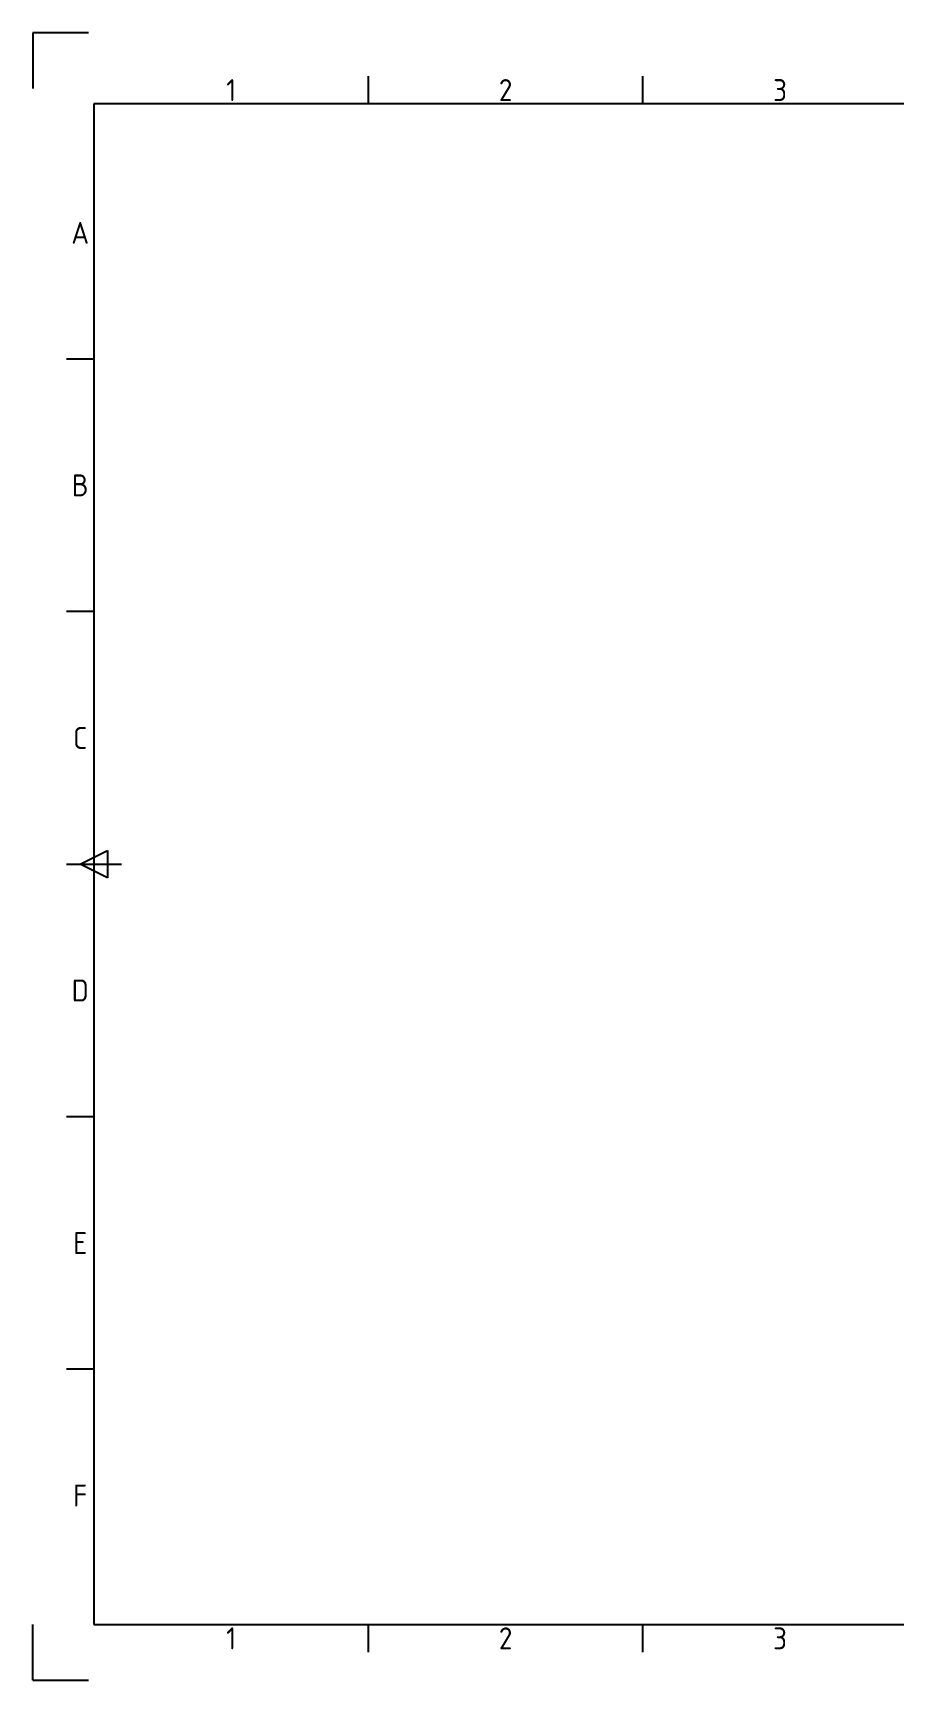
# Paper-space layout 'Bloco da legenda ISO A3' of a CAD drawing. Header units: millimetres. Extents: x 0 to 420, y 0 to 297.
# Drawn here: x 0 to 155.3, y 0 to 297 of the extents above; entities that cross this region are included whole.
import ezdxf
from ezdxf.enums import TextEntityAlignment as Align

# ---------------------------------------------------------------- set-up
doc = ezdxf.new("R2010")
doc.units = ezdxf.units.MM
doc.layers.add('Bloco da legenda', color=7, linetype='Continuous')
doc.styles.add('ACISOTS', font='isocp.shx', dxfattribs={"height": 1})
doc.styles.add('ISO Proporcional', font='isocp.shx')

# ---------------------------------------------------------------- blocks, each defined once
blk = doc.blocks.new('Bloco da legenda')
at = {"layer": 'Bloco da legenda'}
for p, q in [((0, 297), (0, 287)), ((10, 297), (0, 297)), ((60.5, 284.23), (60.5, 289.18)), ((110, 284.23), (110, 289.18)), ((407, 284.23), (11, 284.23)), ((11, 284.23), (11, 10)), ((11, 238.19), (6.05, 238.19)), ((11, 192.66), (6.05, 192.66)), ((8.52, 147.12), (13.47, 149.59)), ((13.47, 149.59), (13.47, 144.64)), ((6.05, 147.12), (15.95, 147.12)), ((13.47, 144.64), (8.52, 147.12)), ((11, 101.58), (6.05, 101.58)), ((11, 56.03), (6.05, 56.03)), ((0, 0), (0, 10)), ((11, 10), (407, 10)), ((60.5, 5.05), (60.5, 10)), ((110, 5.05), (110, 10)), ((0, 0), (10, 0))]:
    blk.add_line(p, q, dxfattribs=at)
at = {"layer": 'Bloco da legenda', "style": 'ISO Proporcional'}
for s, p in [('1', (35.75, 286.7)), ('2', (85.25, 286.7)), ('3', (134.75, 286.7)), ('A', (8.52, 260.96)), ('B', (8.52, 215.43)), ('C', (8.52, 169.88)), ('D', (8.52, 124.34)), ('E', (8.52, 78.8)), ('F', (8.52, 33.27)), ('1', (35.75, 7.52)), ('2', (85.25, 7.52)), ('3', (134.75, 7.52))]:
    blk.add_text(s, height=3.96, dxfattribs=at).set_placement(p, align=Align.MIDDLE)
at = {"layer": 'Bloco da legenda', "lineweight": 35, "style": 'ACISOTS'}
for tag, p, height in [('NOME_DO_ARQUIVO', (254.41, 53.9), 3), ('Nº_FSCM', (293.68, 53.04), 3), ('FOLHA', (326.77, 52.11), 3), ('ESCALA', (368.02, 52.11), 3), ('TAMANHO', (254.7, 48.23), 3), ('VERIFICAR_DATA', (254.41, 41.9), 3), ('PROJETO-ATIVIDADE', (328.79, 43.14), 3.5), ('VERIFICAR_DATA', (254.7, 36.14), 3), ('VERIFICADO_POR', (277.96, 36.14), 3), ('NOMEFOLHA', (326.77, 30.48), 6), ('DATA_APROVAÇÃO', (254.7, 30.17), 3), ('APROVADO_POR', (277.96, 30.17), 3), ('DATA_EMISSÃO', (254.7, 24.08), 3), ('EMITIDO_POR', (277.96, 24.08), 3), ('DESENHO_SUBTITULO', (328.79, 25.44), 3), ('VERSÃO', (254.7, 18.08), 3), ('NÚMERODEFOLHAS-NOME', (326.77, 11.76), 6), ('Nº_DO_CONTRATO', (254.7, 12.08), 3.5)]:
    blk.add_attdef(tag, p, '', height=height, dxfattribs=at)

psp = doc.layouts.new('Bloco da legenda ISO A3')

# ---------------------------------------------------------------- block references
psp.add_blockref('Bloco da legenda', (0, 0))

doc.saveas('drawing.dxf')
